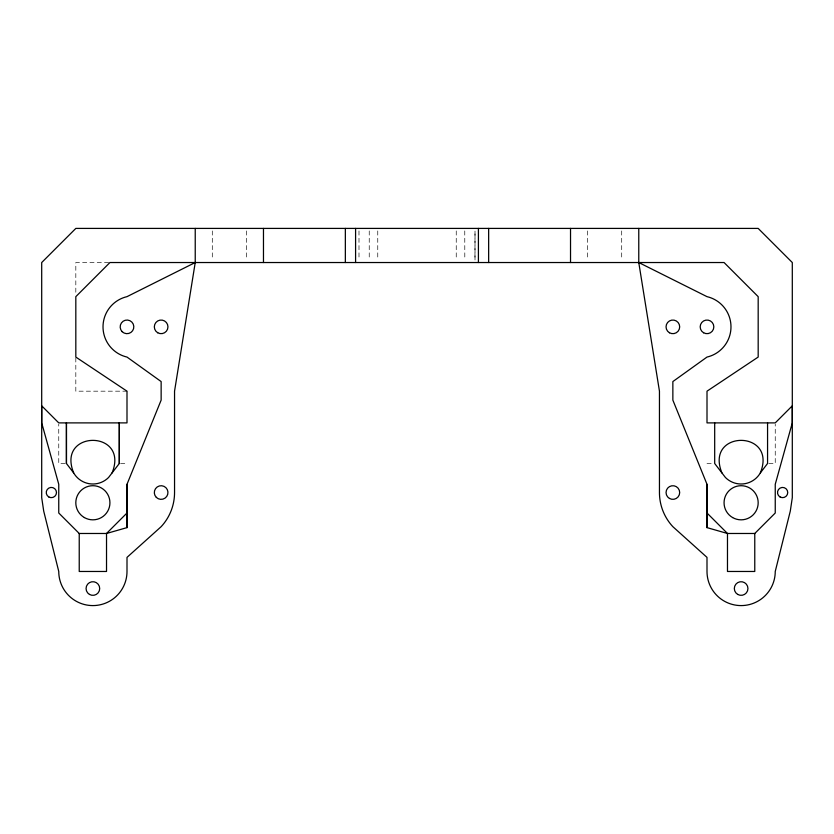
<?xml version="1.0" encoding="UTF-8"?>
<svg xmlns="http://www.w3.org/2000/svg" width="834" height="834" viewBox="0 0 834 834"><rect width="100%" height="100%" fill="white"/><g stroke="black" fill="none" stroke-linecap="round" stroke-linejoin="round"><path stroke-width="0.63" stroke-dasharray="4.17 3.13" d="M108.67 262.533L75.821 262.533L75.821 295.382M126.997 391.177L75.821 391.177L75.821 357.067M65.156 463.495L58.755 463.495L58.755 424.183M120.596 463.495L126.997 463.495M707.003 463.495L713.404 463.495M768.844 463.495L775.245 463.495L775.245 424.183M621.705 230.945L621.705 260M587.595 230.945L587.595 260M464.767 230.945L464.809 260M456.24 230.945L456.24 260M377.76 230.945L377.76 260M369.233 230.945L369.233 260M358.995 230.945L358.995 260M246.405 230.945L246.405 260M212.295 230.945L212.295 260M475.005 260L475.005 230.945L474.963 260"/><path stroke-width="1.25" d="M66.439 463.495L66.439 422.89L66.439 463.495L73.673 472.92A22.174 22.174 0 0 0 108.556 477.507L119.314 463.495L119.314 422.89L119.314 463.495M638.771 228.412L638.771 262.533L707.003 296.654A31.014 31.014 0 0 1 707.003 357.067L672.861 381.565L672.861 400.122L707.003 484.304L707.003 513.004L727.477 533.479L727.477 571.467L754.77 571.467L754.77 533.479L775.245 513.004L775.245 484.304L792.3 422.89L792.3 405.824L775.245 422.89L707.003 422.89L707.003 391.177L758.179 357.067L758.179 296.654L724.068 262.533L109.932 262.533L75.821 296.654L75.821 357.067L126.997 391.177L126.997 422.89L58.755 422.89L41.7 405.824L41.7 422.89L58.755 484.304L58.755 513.004L79.23 533.479L106.523 533.479L127.049 527.609L126.997 484.304L161.139 400.122L161.139 381.565L126.997 357.067A31.014 31.014 0 0 1 126.997 296.654L195.229 262.533L195.229 228.412M754.77 533.479L727.477 533.479L706.951 527.609L707.003 484.304M706.951 527.609L707.003 513.004M195.229 262.533L174.546 391.177L174.546 492.529A50.123 50.123 0 0 1 161.171 526.65L127.008 557.383L126.997 571.467A34.121 34.121 0 0 1 92.876 605.588A34.121 34.121 0 0 1 58.755 571.467L43.712 511.127L41.7 497.658L41.7 262.533L75.821 228.412L758.179 228.412L792.3 262.533L792.3 497.658L790.288 511.127L775.245 571.467A34.121 34.121 0 0 1 741.124 605.588A34.121 34.121 0 0 1 707.003 571.467L706.992 557.383L672.829 526.65A50.123 50.123 0 0 1 659.454 492.529L659.454 391.177L638.771 262.533M112.079 472.92C129.697 429.531 56.055 429.531 73.673 472.92M714.686 422.89L714.686 463.495L725.444 477.507A22.174 22.174 0 0 0 760.327 472.92C777.945 429.531 704.303 429.531 721.921 472.92M760.327 472.92L767.561 463.495L767.561 422.89M126.997 513.004L106.523 533.479L106.523 571.467L79.23 571.467L79.23 533.479M126.997 484.304L127.049 527.609M570.529 228.412L570.529 262.533M488.651 228.412L488.651 262.533M478.414 228.412L478.414 262.533M355.586 228.412L355.586 262.533M345.349 228.412L345.349 262.533M263.471 228.412L263.471 262.533M780.071 496.97A5.119 5.119 0 0 0 787.744 492.54A5.119 5.119 0 0 0 780.071 488.099A5.119 5.119 0 0 0 780.071 496.97M737.715 594.433A6.828 6.828 0 0 0 747.942 588.523A6.828 6.828 0 0 0 737.715 582.622A6.828 6.828 0 0 0 737.715 594.433M732.596 517.549A17.055 17.055 0 0 0 758.179 502.766A17.055 17.055 0 0 0 732.596 487.994A17.055 17.055 0 0 0 732.596 517.549M669.441 498.44A6.828 6.828 0 0 0 679.689 492.54A6.828 6.828 0 0 0 669.452 486.629A6.828 6.828 0 0 0 669.441 498.44M703.594 332.766A6.828 6.828 0 0 0 713.831 326.855A6.828 6.828 0 0 0 703.594 320.944A6.828 6.828 0 0 0 703.594 332.766M669.452 332.766A6.828 6.828 0 0 0 679.689 326.855A6.828 6.828 0 0 0 669.452 320.944A6.828 6.828 0 0 0 669.452 332.766M48.81 496.97A5.119 5.119 0 0 0 56.493 492.54A5.119 5.119 0 0 0 48.81 488.099A5.119 5.119 0 0 0 48.81 496.97M89.467 594.433A6.828 6.828 0 0 0 99.705 588.523A6.828 6.828 0 0 0 89.467 582.622A6.828 6.828 0 0 0 89.467 594.433M84.349 517.549A17.055 17.055 0 0 0 109.932 502.766A17.055 17.055 0 0 0 84.349 487.994A17.055 17.055 0 0 0 84.349 517.549M156.312 497.366A6.828 6.828 0 0 0 167.728 494.301A6.828 6.828 0 0 0 159.367 485.951A6.828 6.828 0 0 0 156.312 497.366M122.171 331.682A6.828 6.828 0 0 0 133.586 328.627A6.828 6.828 0 0 0 125.225 320.266A6.828 6.828 0 0 0 122.171 331.682M157.73 332.766A6.828 6.828 0 0 0 167.957 326.855A6.828 6.828 0 0 0 157.73 320.944A6.828 6.828 0 0 0 157.73 332.766"/></g></svg>
